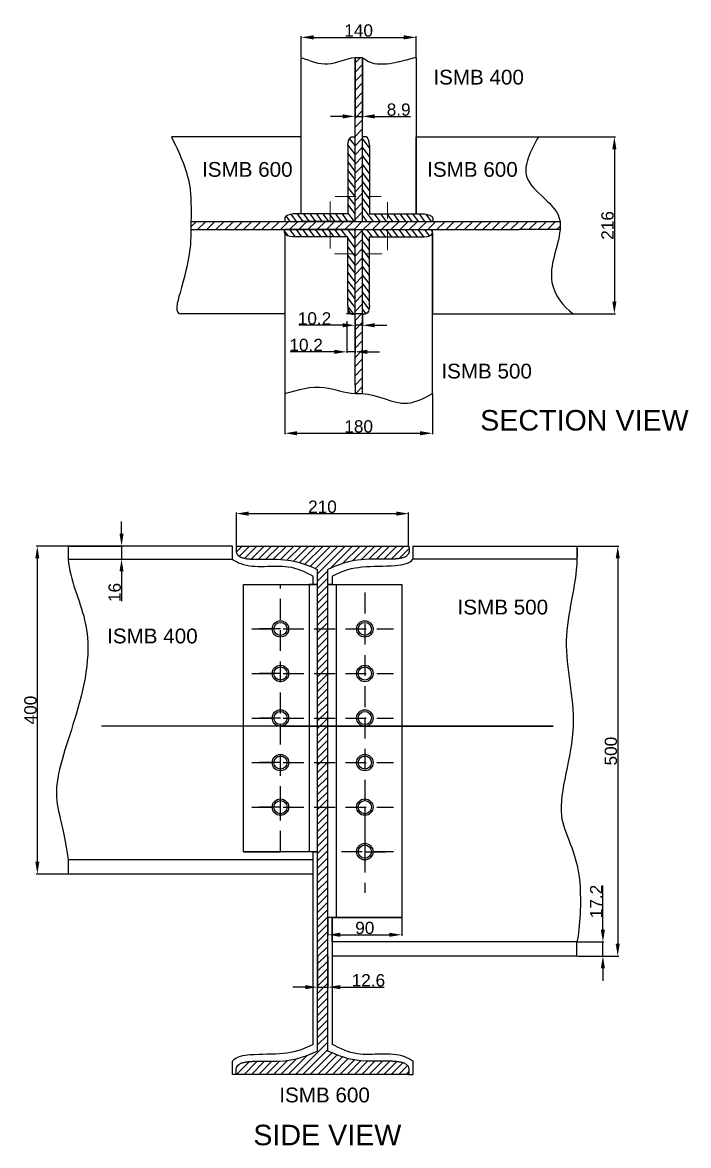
# Model space of a CAD drawing. Header units: inches. Extents: x 1412 to 2989, y 242 to 1611.
# Drawn here: x 1412 to 2225, y 242 to 1611 of the extents above; entities that cross this region are included whole.
import ezdxf

# ---------------------------------------------------------------- set-up
doc = ezdxf.new("R2010")
doc.units = ezdxf.units.IN
doc.header["$MEASUREMENT"] = 0
doc.linetypes.add('DASHEDX2', pattern=[38.1, 25.4, -12.7])
doc.styles.get("Standard").update_dxf_attribs({"font": 'arial.ttf'})
doc.dimstyles.new('ISO-25', dxfattribs={"dimtxt": 15, "dimasz": 15, "dimexe": 1.25, "dimexo": 0.625, "dimtad": 1, "dimdec": 4, "dimtxsty": 'Standard', "dimcen": 2.5, "dimadec": 0, "dimazin": 0, "dimtfac": 1, "dimtdec": 4, "dimtmove": 0, "dimatfit": 3, "dimfxl": 1, "dimarcsym": 0})

# ---------------------------------------------------------------- blocks, each defined once
blk = doc.blocks.new('*U37')
at = {"linetype": 'DASHEDX2'}
for p, q in [((-51.4, 0), (-86.4, 0)), ((-86.4, 0), (69.2, 0)), ((69.2, 0), (86.5, 0))]:
    blk.add_line(p, q, dxfattribs=at)
for radius in [10, 8]:
    blk.add_circle((-51.4, 0), radius)
blk = doc.blocks.new('*U38')
at = {"color": 0, "linetype": 'ByBlock', "lineweight": -2, "transparency": 16777216}
for p in [(0, 217.36), (0, 163.02), (0, 108.68), (0, 54.34), (0, 0)]:
    blk.add_blockref('*U37', p, dxfattribs=at)
blk = doc.blocks.new('*U39')
for radius in [10, 8]:
    blk.add_circle((0, 0), radius)
blk = doc.blocks.new('*U40')
at = {"color": 0, "linetype": 'ByBlock', "lineweight": -2, "transparency": 16777216}
for p in [(0, 271.7), (0, 217.36), (0, 163.02), (0, 108.68), (0, 54.34), (0, 0)]:
    blk.add_blockref('*U39', p, dxfattribs=at)
blk = doc.blocks.new('*D66')
at = {"color": 0, "lineweight": -2, "transparency": 16777216}
for p, q in [((1752.3, 1569.5), (1752.3, 1594.6)), ((1767.3, 1593.3), (1877.3, 1593.3)), ((1892.3, 1569.5), (1892.3, 1594.6))]:
    blk.add_line(p, q, dxfattribs=at)
at = {"color": 0, "transparency": 16777216}
for points in [[(1767.3, 1595.8), (1767.3, 1590.8), (1752.3, 1593.3)], [(1877.3, 1595.8), (1877.3, 1590.8), (1892.3, 1593.3)]]:
    blk.add_solid(points, dxfattribs=at)
at = {"layer": 'Defpoints', "color": 0, "transparency": 16777216}
for p in [(1892.3, 1593.3), (1752.3, 1568.9), (1892.3, 1568.9)]:
    blk.add_point(p, dxfattribs=at)
at = {"color": 0, "transparency": 16777216, "insert": (1822.3, 1601.6), "char_height": 15, "attachment_point": 5}
blk.add_mtext('140', dxfattribs=at)
blk = doc.blocks.new('*D67')
at = {"color": 0, "lineweight": -2, "transparency": 16777216}
for p, q in [((1817.9, 1568.3), (1817.9, 1495.6)), ((1826.8, 1568.3), (1826.8, 1495.6)), ((1802.9, 1496.9), (1787.9, 1496.9)), ((1817.9, 1496.9), (1826.8, 1496.9)), ((1841.8, 1496.9), (1885.4, 1496.9))]:
    blk.add_line(p, q, dxfattribs=at)
at = {"color": 0, "transparency": 16777216}
for points in [[(1802.9, 1499.4), (1802.9, 1494.4), (1817.9, 1496.9)], [(1841.8, 1499.4), (1841.8, 1494.4), (1826.8, 1496.9)]]:
    blk.add_solid(points, dxfattribs=at)
at = {"layer": 'Defpoints', "color": 0, "transparency": 16777216}
for p in [(1817.9, 1568.9), (1826.8, 1568.9), (1826.8, 1496.9)]:
    blk.add_point(p, dxfattribs=at)
at = {"color": 0, "transparency": 16777216, "insert": (1871.1, 1505.1), "char_height": 15, "attachment_point": 5}
blk.add_mtext('8.9', dxfattribs=at)
blk = doc.blocks.new('*D68')
at = {"color": 0, "lineweight": -2, "transparency": 16777216}
for p, q in [((2042.1, 1471.9), (2135.4, 1471.9)), ((2134.1, 1456.9), (2134.1, 1270.9)), ((2042.1, 1255.9), (2135.4, 1255.9))]:
    blk.add_line(p, q, dxfattribs=at)
at = {"color": 0, "transparency": 16777216}
for points in [[(2131.6, 1456.9), (2136.6, 1456.9), (2134.1, 1471.9)], [(2131.6, 1270.9), (2136.6, 1270.9), (2134.1, 1255.9)]]:
    blk.add_solid(points, dxfattribs=at)
at = {"layer": 'Defpoints', "color": 0, "transparency": 16777216}
for p in [(2041.4, 1471.9), (2041.4, 1255.9), (2134.1, 1255.9)]:
    blk.add_point(p, dxfattribs=at)
at = {"color": 0, "transparency": 16777216, "insert": (2125.8, 1363.9), "char_height": 15, "attachment_point": 5, "rotation": 90}
blk.add_mtext('216', dxfattribs=at)
blk = doc.blocks.new('*D69')
at = {"color": 0, "lineweight": -2, "transparency": 16777216}
for p, q in [((1732.3, 1158.3), (1732.3, 1109.1)), ((1912.3, 1158.3), (1912.3, 1109.1)), ((1747.3, 1110.4), (1897.3, 1110.4))]:
    blk.add_line(p, q, dxfattribs=at)
at = {"color": 0, "transparency": 16777216}
for points in [[(1747.3, 1112.9), (1747.3, 1107.9), (1732.3, 1110.4)], [(1897.3, 1112.9), (1897.3, 1107.9), (1912.3, 1110.4)]]:
    blk.add_solid(points, dxfattribs=at)
at = {"layer": 'Defpoints', "color": 0, "transparency": 16777216}
for p in [(1732.3, 1158.9), (1912.3, 1158.9), (1912.3, 1110.4)]:
    blk.add_point(p, dxfattribs=at)
at = {"color": 0, "transparency": 16777216, "insert": (1822.3, 1118.7), "char_height": 15, "attachment_point": 5}
blk.add_mtext('180', dxfattribs=at)
blk = doc.blocks.new('*D44')
at = {"color": 0, "lineweight": -2, "transparency": 16777216}
for p, q in [((1826.8, 1255.3), (1826.8, 1240.9)), ((1802.9, 1242.1), (1749.2, 1242.1)), ((1817.9, 1242.8), (1817.9, 1243.4)), ((1826.8, 1242.1), (1817.9, 1242.1)), ((1841.8, 1242.1), (1856.8, 1242.1))]:
    blk.add_line(p, q, dxfattribs=at)
at = {"color": 0, "transparency": 16777216}
for points in [[(1802.9, 1244.6), (1802.9, 1239.6), (1817.9, 1242.1)], [(1841.8, 1244.6), (1841.8, 1239.6), (1826.8, 1242.1)]]:
    blk.add_solid(points, dxfattribs=at)
at = {"layer": 'Defpoints', "color": 0, "transparency": 16777216}
for p in [(1826.8, 1255.9), (1817.9, 1242.1), (1817.9, 1242.1)]:
    blk.add_point(p, dxfattribs=at)
at = {"color": 0, "transparency": 16777216, "insert": (1768.5, 1250.4), "char_height": 15, "attachment_point": 5}
blk.add_mtext('10.2', dxfattribs=at)
blk = doc.blocks.new('*D45')
at = {"color": 0, "lineweight": -2, "transparency": 16777216}
for p, q in [((1807.7, 1247.1), (1807.7, 1208.4)), ((1817.9, 1247.1), (1817.9, 1208.4)), ((1792.7, 1209.7), (1739, 1209.7)), ((1817.9, 1209.7), (1807.7, 1209.7)), ((1832.9, 1209.7), (1847.9, 1209.7))]:
    blk.add_line(p, q, dxfattribs=at)
at = {"color": 0, "transparency": 16777216}
for points in [[(1792.7, 1212.2), (1792.7, 1207.2), (1807.7, 1209.7)], [(1832.9, 1212.2), (1832.9, 1207.2), (1817.9, 1209.7)]]:
    blk.add_solid(points, dxfattribs=at)
at = {"layer": 'Defpoints', "color": 0, "transparency": 16777216}
for p in [(1807.7, 1247.8), (1817.9, 1247.8), (1807.7, 1209.7)]:
    blk.add_point(p, dxfattribs=at)
at = {"color": 0, "transparency": 16777216, "insert": (1758.3, 1218), "char_height": 15, "attachment_point": 5}
blk.add_mtext('10.2', dxfattribs=at)
blk = doc.blocks.new('*D47')
at = {"color": 0, "lineweight": -2, "transparency": 16777216}
for p, q in [((1533.2, 987.8), (1533.2, 1002.8)), ((1468.8, 972.8), (1534.4, 972.8)), ((1533.2, 972.8), (1533.2, 956.8)), ((1468.8, 956.8), (1534.4, 956.8)), ((1533.2, 941.8), (1533.2, 905.5))]:
    blk.add_line(p, q, dxfattribs=at)
at = {"color": 0, "transparency": 16777216}
for points in [[(1530.7, 987.8), (1535.7, 987.8), (1533.2, 972.8)], [(1530.7, 941.8), (1535.7, 941.8), (1533.2, 956.8)]]:
    blk.add_solid(points, dxfattribs=at)
at = {"layer": 'Defpoints', "color": 0, "transparency": 16777216}
for p in [(1468.2, 972.8), (1468.2, 956.8), (1533.2, 956.8)]:
    blk.add_point(p, dxfattribs=at)
at = {"color": 0, "transparency": 16777216, "insert": (1524.9, 916.2), "char_height": 15, "attachment_point": 5, "rotation": 90}
blk.add_mtext('16', dxfattribs=at)
blk = doc.blocks.new('*D48')
at = {"color": 0, "lineweight": -2, "transparency": 16777216}
for p, q in [((1467.6, 972.8), (1429.3, 972.8)), ((1430.5, 957.8), (1430.5, 587.8)), ((1467.6, 572.8), (1429.3, 572.8))]:
    blk.add_line(p, q, dxfattribs=at)
at = {"color": 0, "transparency": 16777216}
for points in [[(1428, 957.8), (1433, 957.8), (1430.5, 972.8)], [(1428, 587.8), (1433, 587.8), (1430.5, 572.8)]]:
    blk.add_solid(points, dxfattribs=at)
at = {"layer": 'Defpoints', "color": 0, "transparency": 16777216}
for p in [(1468.2, 972.8), (1430.5, 572.8), (1468.2, 572.8)]:
    blk.add_point(p, dxfattribs=at)
at = {"color": 0, "transparency": 16777216, "insert": (1422.2, 772.8), "char_height": 15, "attachment_point": 5, "rotation": 90}
blk.add_mtext('400', dxfattribs=at)
blk = doc.blocks.new('*D49')
at = {"color": 0, "lineweight": -2, "transparency": 16777216}
for p, q in [((1673.2, 973.4), (1673.2, 1013.6)), ((1688.2, 1012.4), (1868.2, 1012.4)), ((1883.2, 973.4), (1883.2, 1013.6))]:
    blk.add_line(p, q, dxfattribs=at)
at = {"color": 0, "transparency": 16777216}
for points in [[(1688.2, 1014.9), (1688.2, 1009.9), (1673.2, 1012.4)], [(1868.2, 1014.9), (1868.2, 1009.9), (1883.2, 1012.4)]]:
    blk.add_solid(points, dxfattribs=at)
at = {"layer": 'Defpoints', "color": 0, "transparency": 16777216}
for p in [(1883.2, 1012.4), (1673.2, 972.7), (1883.2, 972.7)]:
    blk.add_point(p, dxfattribs=at)
at = {"color": 0, "transparency": 16777216, "insert": (1778.2, 1020.7), "char_height": 15, "attachment_point": 5}
blk.add_mtext('210', dxfattribs=at)
blk = doc.blocks.new('*D50')
at = {"color": 0, "lineweight": -2, "transparency": 16777216}
for p, q in [((2089.1, 972.7), (2139.4, 972.7)), ((2138.2, 957.7), (2138.2, 487.7)), ((2089.1, 472.7), (2139.4, 472.7))]:
    blk.add_line(p, q, dxfattribs=at)
at = {"color": 0, "transparency": 16777216}
for points in [[(2135.7, 957.7), (2140.7, 957.7), (2138.2, 972.7)], [(2135.7, 487.7), (2140.7, 487.7), (2138.2, 472.7)]]:
    blk.add_solid(points, dxfattribs=at)
at = {"layer": 'Defpoints', "color": 0, "transparency": 16777216}
for p in [(2088.5, 972.7), (2088.5, 472.7), (2138.2, 472.7)]:
    blk.add_point(p, dxfattribs=at)
at = {"color": 0, "transparency": 16777216, "insert": (2129.9, 722.7), "char_height": 15, "attachment_point": 5, "rotation": 90}
blk.add_mtext('500', dxfattribs=at)
blk = doc.blocks.new('*D43')
at = {"color": 0, "lineweight": -2, "transparency": 16777216}
for p, q in [((1772.2, 472.1), (1772.2, 433.5)), ((1784.8, 472.1), (1784.8, 433.5)), ((1757.2, 434.8), (1742.2, 434.8)), ((1772.2, 434.8), (1784.8, 434.8)), ((1799.8, 434.8), (1853.6, 434.8))]:
    blk.add_line(p, q, dxfattribs=at)
at = {"color": 0, "transparency": 16777216}
for points in [[(1757.2, 437.3), (1757.2, 432.3), (1772.2, 434.8)], [(1799.8, 437.3), (1799.8, 432.3), (1784.8, 434.8)]]:
    blk.add_solid(points, dxfattribs=at)
at = {"layer": 'Defpoints', "color": 0, "transparency": 16777216}
for p in [(1772.2, 472.7), (1784.8, 472.7), (1784.8, 434.8)]:
    blk.add_point(p, dxfattribs=at)
at = {"color": 0, "transparency": 16777216, "insert": (1834.2, 443.1), "char_height": 15, "attachment_point": 5}
blk.add_mtext('12.6', dxfattribs=at)
blk = doc.blocks.new('*D51')
at = {"color": 0, "lineweight": -2, "transparency": 16777216}
for p, q in [((1784.8, 519.3), (1784.8, 497.5)), ((1874.8, 519.3), (1874.8, 497.5)), ((1799.8, 498.7), (1859.8, 498.7))]:
    blk.add_line(p, q, dxfattribs=at)
at = {"color": 0, "transparency": 16777216}
for points in [[(1799.8, 501.2), (1799.8, 496.2), (1784.8, 498.7)], [(1859.8, 501.2), (1859.8, 496.2), (1874.8, 498.7)]]:
    blk.add_solid(points, dxfattribs=at)
at = {"layer": 'Defpoints', "color": 0, "transparency": 16777216}
for p in [(1784.8, 519.9), (1874.8, 519.9), (1874.8, 498.7)]:
    blk.add_point(p, dxfattribs=at)
at = {"color": 0, "transparency": 16777216, "insert": (1829.8, 507), "char_height": 15, "attachment_point": 5}
blk.add_mtext('90', dxfattribs=at)
blk = doc.blocks.new('*D52')
at = {"color": 0, "lineweight": -2, "transparency": 16777216}
for p, q in [((2120.1, 504.9), (2120.1, 558.6)), ((2089.1, 489.9), (2121.3, 489.9)), ((2120.1, 472.7), (2120.1, 489.9)), ((2093, 472.7), (2121.3, 472.7)), ((2120.1, 457.7), (2120.1, 442.7))]:
    blk.add_line(p, q, dxfattribs=at)
at = {"color": 0, "transparency": 16777216}
for points in [[(2117.6, 504.9), (2122.6, 504.9), (2120.1, 489.9)], [(2117.6, 457.7), (2122.6, 457.7), (2120.1, 472.7)]]:
    blk.add_solid(points, dxfattribs=at)
at = {"layer": 'Defpoints', "color": 0, "transparency": 16777216}
for p in [(2088.5, 489.9), (2120.1, 489.9), (2092.3, 472.7)]:
    blk.add_point(p, dxfattribs=at)
at = {"color": 0, "transparency": 16777216, "insert": (2111.9, 539.3), "char_height": 15, "attachment_point": 5, "rotation": 90}
blk.add_mtext('17.2', dxfattribs=at)

msp = doc.modelspace()

# ---------------------------------------------------------------- hatches: boundary and pattern name
h = msp.add_hatch()
h.set_pattern_fill('ANSI31', color=256, scale=2.5)
h.set_pattern_definition([(45, (1564.97, 1152.093), (-5.61266, 5.61266), [])])
h.paths.add_polyline_path([(1826.77192, 1568.89335), (1817.87192, 1568.89335), (1817.87192, 1368.89335), (1826.77192, 1368.89335)])
edge = h.paths.add_edge_path()
edge.add_line((2067.87192, 1368.89335), (2017.87192, 1368.89335))
edge.add_line((2017.87192, 1368.89335), (1617.87192, 1368.89335))
edge.add_line((1617.87192, 1368.89335), (1617.87192, 1368.58728))
edge.add_spline(control_points=[(1617.87192, 1368.58728), (1617.87261, 1365.30807), (1617.89477, 1362.03051), (1617.87192, 1358.89335)], knot_values=[107.2899966453, 107.2899966453, 107.2899966453, 107.2899966453, 116.9882613095, 116.9882613095, 116.9882613095, 116.9882613095], degree=3, periodic=0)
edge.add_line((1617.87192, 1358.89335), (2017.87192, 1358.89335))
edge.add_line((2017.87192, 1358.89335), (2067.87192, 1358.89335))
edge.add_line((2067.87192, 1358.89335), (2067.87192, 1368.89335))
edge = h.paths.add_edge_path()
edge.add_line((1826.77192, 1358.89335), (1817.87192, 1358.89335))
edge.add_line((1817.87192, 1358.89335), (1817.87192, 1168.89335))
edge.add_line((1817.87192, 1168.89335), (1817.87192, 1158.89335))
edge.add_spline(control_points=[(1817.87192, 1158.89335), (1820.82854, 1158.80426), (1823.8053, 1158.99538), (1826.77192, 1158.89335)], knot_values=[86.8461668763, 86.8461668763, 86.8461668763, 86.8461668763, 95.7461668763, 95.7461668763, 95.7461668763, 95.7461668763], degree=3, periodic=0)
edge.add_line((1826.77192, 1158.89335), (1826.77192, 1168.89335))
edge.add_line((1826.77192, 1168.89335), (1826.77192, 1358.89335))
h = msp.add_hatch()
h.set_pattern_fill('ANSI31', color=256, scale=50, angle=82)
edge = h.paths.add_edge_path()
edge.add_line((1809.18044, 1377.89289), (1742.32192, 1377.89289))
edge.add_spline(control_points=[(1742.32192, 1377.89289), (1737.76671, 1377.18303), (1731.34228, 1376.18189), (1732.2091, 1370.46623), (1732.32192, 1368.89335)], knot_values=[0, 0, 0, 0, 10.965761297, 15.4655302712, 15.4655302712, 15.4655302712, 15.4655302712], degree=3, periodic=0)
edge.add_line((1732.32192, 1368.89335), (1817.87192, 1368.89335))
edge.add_line((1817.87192, 1368.89335), (1817.87192, 1471.89289))
edge.add_spline(control_points=[(1817.87192, 1471.89289), (1816.35858, 1471.99164), (1810.71174, 1472.85136), (1809.81886, 1466.46165), (1809.18044, 1461.89289)], knot_values=[0, 0, 0, 0, 4.3457417835, 15.2492032361, 15.2492032361, 15.2492032361, 15.2492032361], degree=3, periodic=0)
edge.add_line((1809.18044, 1461.89289), (1809.18044, 1377.89289))
edge = h.paths.add_edge_path()
edge.add_line((1835.62457, 1377.89289), (1835.62457, 1461.89289))
edge.add_spline(control_points=[(1835.62457, 1461.89289), (1834.98615, 1466.46165), (1834.09327, 1472.85136), (1828.44643, 1471.99164), (1826.93309, 1471.89289)], knot_values=[0, 0, 0, 0, 10.9034614526, 15.2492032361, 15.2492032361, 15.2492032361, 15.2492032361], degree=3, periodic=0)
edge.add_line((1826.77192, 1471.90023), (1826.77192, 1368.89335))
edge.add_line((1826.77192, 1368.89335), (1912.48309, 1368.89335))
edge.add_spline(control_points=[(1912.48309, 1368.89335), (1912.59592, 1370.46623), (1913.46273, 1376.18189), (1907.0383, 1377.18303), (1902.48309, 1377.89289)], knot_values=[0, 0, 0, 0, 4.4997689743, 15.4655302712, 15.4655302712, 15.4655302712, 15.4655302712], degree=3, periodic=0)
edge.add_line((1902.48309, 1377.89289), (1835.62457, 1377.89289))
edge = h.paths.add_edge_path()
edge.add_line((1809.01928, 1349.89381), (1809.01928, 1265.89381))
edge.add_spline(control_points=[(1809.01928, 1265.89381), (1809.6577, 1261.32505), (1810.55058, 1254.93535), (1816.19742, 1255.79506), (1817.71076, 1255.89381)], knot_values=[0, 0, 0, 0, 10.9034614526, 15.2492032361, 15.2492032361, 15.2492032361, 15.2492032361], degree=3, periodic=0)
edge.add_line((1817.87192, 1255.88648), (1817.87192, 1358.89335))
edge.add_line((1817.87192, 1358.89335), (1732.16076, 1358.89335))
edge.add_spline(control_points=[(1732.16076, 1358.89335), (1732.04793, 1357.32047), (1731.18112, 1351.60481), (1737.60555, 1350.60367), (1742.16076, 1349.89381)], knot_values=[0, 0, 0, 0, 4.4997689743, 15.4655302712, 15.4655302712, 15.4655302712, 15.4655302712], degree=3, periodic=0)
edge.add_line((1742.16076, 1349.89381), (1809.01928, 1349.89381))
edge = h.paths.add_edge_path()
edge.add_spline(control_points=[(1826.77192, 1255.89381), (1828.28526, 1255.79506), (1833.93211, 1254.93535), (1834.82499, 1261.32505), (1835.46341, 1265.89381)], knot_values=[0, 0, 0, 0, 4.3457417835, 15.2492032361, 15.2492032361, 15.2492032361, 15.2492032361], degree=3, periodic=0)
edge.add_line((1835.46341, 1265.89381), (1835.46341, 1349.89381))
edge.add_line((1835.46341, 1349.89381), (1902.32192, 1349.89381))
edge.add_spline(control_points=[(1902.32192, 1349.89381), (1906.87714, 1350.60367), (1913.30157, 1351.60481), (1912.43475, 1357.32047), (1912.32192, 1358.89335)], knot_values=[0, 0, 0, 0, 10.965761297, 15.4655302712, 15.4655302712, 15.4655302712, 15.4655302712], degree=3, periodic=0)
edge.add_line((1912.32192, 1358.89335), (1826.77192, 1358.89335))
edge.add_line((1826.77192, 1358.89335), (1826.77192, 1255.89381))
h = msp.add_hatch()
h.set_pattern_fill('ANSI31', color=256, scale=2)
h.set_pattern_definition([(45, (1473.481, 1152.0926), (-4.49013, 4.49013), [])])
edge = h.paths.add_edge_path()
edge.add_spline(control_points=[(1673.21831, 972.74944), (1672.89097, 969.87349), (1671.49755, 957.63111), (1687.89864, 956.76582), (1698.01416, 956.74944)], knot_values=[0, 0, 0, 0, 8, 34.0544487859, 34.0544487859, 34.0544487859, 34.054448786], degree=3, periodic=0)
edge.add_line((1698.01416, 956.74944), (1722.56831, 956.74944))
edge.add_spline(control_points=[(1722.56831, 956.74944), (1748.63772, 955.7984), (1760.65224, 948.96664), (1771.91831, 944.41653)], knot_values=[58.6085962791, 58.6085962793, 58.6085962793, 58.6085962793, 101.649218418, 101.649218418, 101.649218418, 101.649218418], degree=3, periodic=0)
edge.add_line((1771.91831, 944.41653), (1771.91831, 939.41653))
edge.add_line((1771.91831, 939.41653), (1771.91831, 356.74944))
edge.add_spline(control_points=[(1771.91831, 356.74944), (1760.65224, 352.19933), (1748.63772, 345.36758), (1722.56831, 344.41653)], knot_values=[58.6085962791, 58.6085962791, 58.6085962791, 58.6085962791, 101.6492184179, 101.6492184179, 101.6492184179, 101.649218418], degree=3, periodic=0)
edge.add_line((1722.56831, 344.41653), (1698.01416, 344.41653))
edge.add_spline(control_points=[(1698.01416, 344.41653), (1687.89864, 344.40015), (1671.49755, 343.53486), (1672.89097, 331.29248), (1673.21831, 328.41653)], knot_values=[0, 0.0000000002, 0.0000000002, 0.0000000002, 26.054448786, 34.054448786, 34.054448786, 34.054448786, 34.054448786], degree=3, periodic=0)
edge.add_line((1673.21831, 328.41653), (1673.51831, 328.41653))
edge.add_line((1673.51831, 328.41653), (1883.51831, 328.41653))
edge.add_spline(control_points=[(1883.51831, 328.41653), (1883.84564, 331.29248), (1885.23906, 343.53486), (1868.83797, 344.40015), (1858.72245, 344.41653)], knot_values=[0, 0, 0, 0, 8, 34.0544487859, 34.0544487859, 34.0544487859, 34.054448786], degree=3, periodic=0)
edge.add_line((1858.72245, 344.41653), (1834.16831, 344.41653))
edge.add_spline(control_points=[(1834.16831, 344.41653), (1808.09889, 345.36758), (1796.08437, 352.19933), (1784.81831, 356.74944)], knot_values=[58.6085962791, 58.6085962793, 58.6085962793, 58.6085962793, 101.649218418, 101.649218418, 101.649218418, 101.649218418], degree=3, periodic=0)
edge.add_line((1784.81831, 356.74944), (1784.81831, 944.41653))
edge.add_spline(control_points=[(1784.81831, 944.41653), (1796.08437, 948.96664), (1808.09889, 955.7984), (1834.16831, 956.74944)], knot_values=[58.6085962791, 58.6085962791, 58.6085962791, 58.6085962791, 101.6492184179, 101.6492184179, 101.6492184179, 101.649218418], degree=3, periodic=0)
edge.add_line((1834.16831, 956.74944), (1858.72245, 956.74944))
edge.add_spline(control_points=[(1858.72245, 956.74944), (1868.83797, 956.76582), (1885.23906, 957.63111), (1883.84564, 969.87349), (1883.51831, 972.74944)], knot_values=[0, 0.0000000002, 0.0000000002, 0.0000000002, 26.054448786, 34.054448786, 34.054448786, 34.054448786, 34.054448786], degree=3, periodic=0)
edge.add_line((1883.51831, 972.74944), (1673.21831, 972.74944))

# ---------------------------------------------------------------- linework, layer by layer
for p, q in [((1752.32192, 1377.89289), (1752.32192, 1568.89335)), ((1817.87192, 1368.89335), (1817.87192, 1568.89335)), ((1817.87192, 1568.89335), (1826.77192, 1568.89335)), ((1817.87192, 1568.89335), (1826.77192, 1568.89335)), ((1826.77192, 1568.89335), (1826.77192, 1368.89335)), ((1892.32192, 1568.89335), (1892.32192, 1377.89289)), ((1752.32192, 1471.89335), (1594.10092, 1471.89335)), ((1752.32192, 1377.89289), (1752.32192, 1471.89335)), ((1826.93309, 1471.89289), (1826.77192, 1471.89289)), ((1892.32192, 1377.89289), (1892.32192, 1471.89335)), ((1892.32192, 1471.89335), (2041.43915, 1471.89335)), ((1809.18044, 1461.89289), (1809.18044, 1377.89289)), ((1835.62457, 1461.89289), (1835.62457, 1377.89289)), ((1809.18044, 1377.89289), (1742.32192, 1377.89289)), ((1835.62457, 1377.89289), (1902.48309, 1377.89289)), ((1617.87192, 1368.89335), (2017.87192, 1368.89335)), ((1617.87192, 1368.89335), (1617.87192, 1358.89335)), ((1617.87192, 1368.89335), (1817.87192, 1368.89335)), ((1617.87192, 1358.89335), (2017.87192, 1358.89335)), ((1817.87192, 1358.89335), (1732.32192, 1358.89335)), ((1742.32192, 1368.89335), (1742.32192, 1368.89289)), ((1817.87192, 1368.89335), (1752.32192, 1368.89335)), ((1768.60489, 1358.89335), (1768.60489, 1358.89381)), ((1817.87192, 1368.89335), (1826.77192, 1368.89335)), ((1817.87192, 1168.89335), (1817.87192, 1358.89335)), ((1826.77192, 1358.89335), (1826.77192, 1168.89335)), ((1826.77192, 1358.89335), (1892.32192, 1358.89335)), ((1876.03896, 1368.89335), (1876.03896, 1368.89289)), ((1902.32192, 1358.89335), (1902.32192, 1358.89381)), ((2017.87192, 1368.89335), (2067.87192, 1368.89335)), ((2067.87192, 1358.89335), (2017.87192, 1358.89335)), ((2067.87192, 1368.89335), (2067.87192, 1358.89335)), ((1732.32192, 1353.94747), (1732.32192, 1158.89335)), ((1732.32192, 1353.94747), (1732.32192, 1255.89335)), ((1809.01928, 1349.89381), (1742.16076, 1349.89381)), ((1809.01928, 1265.89381), (1809.01928, 1349.89381)), ((1835.46341, 1265.89381), (1835.46341, 1349.89381)), ((1835.46341, 1349.89381), (1902.32192, 1349.89381)), ((1912.32192, 1158.89335), (1912.32192, 1354.39358)), ((1912.32192, 1354.39358), (1912.32192, 1255.89335)), ((1809.01928, 1265.89381), (1809.01928, 1255.89381)), ((1732.32192, 1255.89335), (1605.5179, 1255.89335)), ((1817.87192, 1255.89381), (1807.67192, 1255.89381)), ((1826.77192, 1255.89381), (1816.57192, 1255.89381)), ((1817.71076, 1255.89381), (1817.87192, 1255.89381)), ((1912.32192, 1255.89335), (2084.02435, 1255.89335)), ((1817.87192, 1168.89335), (1817.87192, 1158.89335)), ((1826.77192, 1168.89335), (1826.77192, 1158.89335)), ((1817.87192, 1158.89335), (1826.77192, 1158.89335)), ((1668.21913, 972.83991), (1468.21913, 972.83991)), ((1468.21913, 972.83991), (1468.21913, 956.83991)), ((1668.21913, 972.83991), (1668.21913, 956.83991)), ((1673.21831, 972.74944), (1883.21831, 972.74944)), ((1888.51831, 972.74944), (1888.51831, 956.74944)), ((1888.51831, 972.74944), (2088.51831, 972.74944)), ((2088.51831, 972.74944), (2088.51831, 956.74944)), ((1468.21913, 956.83991), (1668.21913, 956.83991)), ((1698.01416, 956.74944), (1722.56831, 956.74944)), ((1858.72245, 956.74944), (1834.16831, 956.74944)), ((2088.51831, 956.74944), (1888.51831, 956.74944)), ((1766.91831, 926.08186), (1766.91831, 936.08186)), ((1771.91831, 944.41653), (1771.91831, 356.74944)), ((1771.91831, 944.41653), (1771.91831, 939.41653)), ((1784.81831, 356.74944), (1784.81831, 944.41653)), ((1789.81831, 936.08186), (1789.81831, 926.08186)), ((1789.81831, 936.08186), (1789.81831, 926.08186)), ((1681.91831, 600.03991), (1681.91831, 926.08186)), ((1681.91831, 926.08186), (1766.91831, 926.08186)), ((1681.91831, 926.08186), (1681.91831, 926.08186)), ((1681.91831, 926.08186), (1726.91831, 926.08186)), ((1771.91831, 926.08186), (1761.91831, 926.08186)), ((1761.91831, 926.08186), (1761.91831, 600.03991)), ((1766.91831, 926.08186), (1771.91831, 926.08186)), ((1771.91831, 926.08186), (1769.41831, 926.08186)), ((1789.81831, 926.08186), (1784.81831, 926.08186)), ((1784.81831, 926.08186), (1787.31831, 926.08186)), ((1784.81831, 519.94944), (1784.81831, 926.08186)), ((1784.81831, 926.08186), (1874.81831, 926.08186)), ((1784.81831, 926.08186), (1794.81831, 926.08186)), ((1784.81831, 926.08186), (1829.81831, 926.08186)), ((1794.81831, 926.08186), (1794.81831, 519.94944)), ((1874.81831, 926.08186), (1874.81831, 519.94944)), ((2059.46467, 753.05991), (1508.79908, 753.05991)), ((1726.91831, 753.05991), (2059.46467, 753.05991)), ((1829.81831, 654.37991), (1829.81831, 600.03991)), ((1766.91831, 590.03991), (1468.21913, 590.03991)), ((1468.21913, 590.03991), (1468.21913, 572.83991)), ((1771.91831, 600.03991), (1681.91831, 600.03991)), ((1681.91831, 600.03991), (1726.91831, 600.03991)), ((1766.91831, 364.927), (1766.91831, 600.03991)), ((1766.91831, 590.03991), (1766.91831, 600.03991)), ((1766.91831, 600.03991), (1771.91831, 600.03991)), ((1766.91831, 572.83991), (1766.91831, 590.03991)), ((1468.21913, 572.83991), (1766.91831, 572.83991)), ((1874.81831, 519.94944), (1784.81831, 519.94944)), ((1789.81831, 519.94944), (1789.81831, 512.74944)), ((1789.81831, 489.94944), (1789.81831, 519.94944)), ((1789.81831, 519.94944), (1874.81831, 519.94944)), ((1789.81831, 512.74944), (1789.81831, 365.08411)), ((2088.51831, 489.94944), (1789.81831, 489.94944)), ((2088.51831, 472.74944), (2088.51831, 489.94944)), ((2088.51831, 472.74944), (2088.51831, 489.94944)), ((2088.51831, 472.74944), (1789.81831, 472.74944)), ((1790.11831, 365.08411), (1789.81831, 365.08411)), ((1668.51831, 328.41653), (1668.51831, 344.41653)), ((1698.01416, 344.41653), (1722.56831, 344.41653)), ((1858.72245, 344.41653), (1834.16831, 344.41653)), ((1888.81749, 328.32606), (1888.81749, 344.32606)), ((1673.51831, 328.41653), (1668.51831, 328.41653)), ((1883.51831, 328.41653), (1673.51831, 328.41653)), ((1883.51831, 328.41653), (1888.81749, 328.32606))]:
    msp.add_line(p, q)
at = {"linetype": 'DASHEDX2', "lineweight": 5}
for p, q in [((1793.76075, 1399.24869), (1849.68959, 1399.24869)), ((1787.67726, 1393.167), (1787.67726, 1335.57547)), ((1857.67726, 1333.82401), (1857.67726, 1392.42791)), ((1792.81183, 1329.24869), (1850.60423, 1329.24869)), ((1784.81831, 504.88119), (1784.81831, 504.88119))]:
    msp.add_line(p, q, dxfattribs=at)
at = {"linetype": 'DASHEDX2'}
for p, q in [((1726.91831, 654.37991), (1726.91831, 926.08186)), ((1874.81831, 926.08186), (1874.81831, 916.08186)), ((1829.81831, 916.08186), (1829.81831, 590.03991)), ((1726.91831, 600.03991), (1726.91831, 654.37991)), ((1864.81831, 600.03991), (1794.81831, 600.03991)), ((1829.81831, 600.03991), (1864.81831, 600.03991)), ((1829.81831, 600.03991), (1829.81831, 549.94944))]:
    msp.add_line(p, q, dxfattribs=at)
for points, knots in [([(1752.32192, 1568.89335), (1763.1321, 1564.56598), (1785.08321, 1555.77883), (1806.29634, 1567.43826), (1817.87192, 1568.89335)], [0, 0, 0, 0, 33.2345769461, 67.4860087133, 67.4860087133, 67.4860087133, 67.4860087133]), ([(1826.77192, 1568.89335), (1829.23609, 1567.09239), (1839.82238, 1559.35531), (1862.52156, 1561.10573), (1880.90312, 1565.94974), (1890.34714, 1568.69049), (1892.32192, 1568.89335)], [0, 0, 0, 0, 9.0496911833, 38.8782885932, 61.783627949, 67.8397279987, 67.8397279987, 67.8397279987, 67.8397279987]), ([(1809.18044, 1461.89289), (1809.81886, 1466.46165), (1810.71174, 1472.85136), (1816.35858, 1471.99164), (1817.87192, 1471.89289)], [0, 0, 0, 0, 10.9034614526, 15.2492032361, 15.2492032361, 15.2492032361, 15.2492032361]), ([(1835.62457, 1461.89289), (1834.98615, 1466.46165), (1834.09327, 1472.85136), (1828.44643, 1471.99164), (1826.93309, 1471.89289)], [0, 0, 0, 0, 10.9034614526, 15.2492032361, 15.2492032361, 15.2492032361, 15.2492032361]), ([(2041.43915, 1471.89335), (2032.05362, 1454.45115), (2010.31271, 1414.04758), (2069.2386, 1388.55209), (2067.35755, 1340.09864), (2046.07952, 1299.9451), (2071.16736, 1264.97033), (2084.02435, 1255.89335)], [0, 0, 0, 0, 51.1262847264, 118.4302726795, 128.4302726795, 193.6911044089, 240.1410705967, 240.1410705967, 240.1410705967, 240.1410705967]), ([(1742.32192, 1377.89289), (1737.76671, 1377.18303), (1731.34228, 1376.18189), (1732.2091, 1370.46623), (1732.32192, 1368.89335)], [0, 0, 0, 0, 10.965761297, 15.4655302712, 15.4655302712, 15.4655302712, 15.4655302712]), ([(1902.48309, 1377.89289), (1907.0383, 1377.18303), (1913.46273, 1376.18189), (1912.59592, 1370.46623), (1912.48309, 1368.89335)], [0, 0, 0, 0, 10.965761297, 15.4655302712, 15.4655302712, 15.4655302712, 15.4655302712]), ([(1742.16076, 1349.89381), (1737.60555, 1350.60367), (1731.18112, 1351.60481), (1732.04793, 1357.32047), (1732.16076, 1358.89335)], [0, 0, 0, 0, 10.965761297, 15.4655302712, 15.4655302712, 15.4655302712, 15.4655302712]), ([(1902.32192, 1349.89381), (1906.87714, 1350.60367), (1913.30157, 1351.60481), (1912.43475, 1357.32047), (1912.32192, 1358.89335)], [0, 0, 0, 0, 10.965761297, 15.4655302712, 15.4655302712, 15.4655302712, 15.4655302712]), ([(1809.01928, 1265.89381), (1809.6577, 1261.32505), (1810.55058, 1254.93535), (1816.19742, 1255.79506), (1817.71076, 1255.89381)], [0, 0, 0, 0, 10.9034614526, 15.2492032361, 15.2492032361, 15.2492032361, 15.2492032361]), ([(1835.46341, 1265.89381), (1834.82499, 1261.32505), (1833.93211, 1254.93535), (1828.28526, 1255.79506), (1826.77192, 1255.89381)], [0, 0, 0, 0, 10.9034614526, 15.2492032361, 15.2492032361, 15.2492032361, 15.2492032361]), ([(1732.32192, 1158.89335), (1748.43076, 1163.55544), (1777.17965, 1171.87571), (1808.05732, 1157.98431), (1842.63821, 1160.20451), (1874.5474, 1138.69347), (1902.51808, 1153.34648), (1912.32192, 1158.89335)], [0, 0, 0, 0, 48.662424598, 86.8461668763, 95.7461668763, 152.0533143813, 184.6911085119, 184.6911085119, 184.6911085119, 184.6911085119]), ([(1468.21913, 972.83991), (1468.05834, 967.48769), (1467.12406, 936.38685), (1501.54498, 870.94697), (1483.9848, 775.4327), (1442.58454, 669.693), (1462.27055, 635.20253), (1468.21913, 590.03991)], [0, 0, 0, 0, 16, 92.9733203841, 208.4487100959, 304.6900391563, 390.2350548368, 390.2350548368, 390.2350548368, 390.2350548368]), ([(1673.21831, 972.74944), (1672.89097, 969.87349), (1671.49755, 957.63111), (1687.89864, 956.76582), (1698.01416, 956.74944)], [0, 0, 0, 0, 8, 34.0544487859, 34.0544487859, 34.0544487859, 34.054448786]), ([(1883.51831, 972.74944), (1883.84564, 969.87349), (1885.23906, 957.63111), (1868.83797, 956.76582), (1858.72245, 956.74944)], [0, 0, 0, 0, 8, 34.0544487859, 34.0544487859, 34.0544487859, 34.054448786]), ([(2088.51831, 972.74944), (2088.60446, 967.41544), (2089.22731, 928.85413), (2064.55555, 855.22366), (2097.16836, 749.93657), (2052.635, 640.50721), (2097.09089, 594.71979), (2092.08019, 507.9), (2088.51831, 489.94944)], [0, 0, 0, 0, 16, 115.6692968746, 221.4703928038, 342.5431737854, 441.1052675554, 495.4939969226, 495.4939969226, 495.4939969226, 495.4939969226]), ([(1668.21913, 956.83991), (1671.36413, 954.61597), (1692.67247, 943.52028), (1729.85635, 953.79948), (1757.16335, 941.44106), (1766.91831, 936.08186)], [0, 0, 0, 0, 11.406261556, 69.0019975079, 102.4884347739, 102.4884347739, 102.4884347739, 102.4884347739]), ([(1789.81831, 936.08186), (1804.27617, 943.67435), (1826.56505, 949.03125), (1861.0525, 947.68196), (1883.70724, 950.94886), (1888.51831, 956.74944)], [125.3884347739, 125.3884347739, 125.3884347739, 125.3884347739, 162.5313273991, 203.1608705, 226.7397180116, 226.7397180116, 226.7397180116, 226.7397180116]), ([(1766.91831, 364.927), (1752.61288, 357.45624), (1730.38399, 352.13815), (1695.98411, 353.48402), (1673.32937, 350.21711), (1668.51831, 344.41653)], [125.6458082447, 125.6458082447, 125.6458082447, 125.6458082447, 162.5313273991, 203.1608705, 226.7397180116, 226.7397180116, 226.7397180116, 226.7397180116]), ([(1888.81749, 344.32606), (1885.67248, 346.55), (1864.36414, 357.6457), (1827.18027, 347.36649), (1799.87327, 359.72491), (1790.11831, 365.08411)], [0, 0, 0, 0, 11.406261556, 69.0019975079, 102.4884347739, 102.4884347739, 102.4884347739, 102.4884347739]), ([(1673.21831, 328.41653), (1672.89097, 331.29248), (1671.49755, 343.53486), (1687.89864, 344.40015), (1698.01416, 344.41653)], [0, 0, 0, 0, 8, 34.0544487859, 34.0544487859, 34.0544487859, 34.054448786]), ([(1883.51831, 328.41653), (1883.84564, 331.29248), (1885.23906, 343.53486), (1868.83797, 344.40015), (1858.72245, 344.41653)], [0, 0, 0, 0, 8, 34.0544487859, 34.0544487859, 34.0544487859, 34.054448786])]:
    msp.add_open_spline(points, degree=3, knots=knots)
msp.add_spline([(1594.10092, 1471.89335), (1615.91347, 1413.56885), (1617.87192, 1368.89335), (1617.87192, 1358.89335), (1604.49649, 1281.82769), (1605.5179, 1255.89335), (1606.05335, 1255.89439)], degree=3)
for points in [[(1722.56831, 956.74944), (1748.63772, 955.7984), (1760.65224, 948.96664), (1771.91831, 944.41653)], [(1834.16831, 956.74944), (1808.09889, 955.7984), (1796.08437, 948.96664), (1784.81831, 944.41653)], [(1722.56831, 344.41653), (1748.63772, 345.36758), (1760.65224, 352.19933), (1771.91831, 356.74944)], [(1834.16831, 344.41653), (1808.09889, 345.36758), (1796.08437, 352.19933), (1784.81831, 356.74944)]]:
    msp.add_open_spline(points, degree=3)

# ---------------------------------------------------------------- block references
for name, p in [('*U38', (1778.36831, 654.37991)), ('*U40', (1829.81831, 600.03991))]:
    msp.add_blockref(name, p)

# ---------------------------------------------------------------- texts
at = {"attachment_point": 1}
for s, width, heights, insert, char_height in [('ISMB 400', 170.5558282, [55.19848], (1913.39235, 1553.76039), 18), ('ISMB 600', 170.5558282, [55.19848], (1631.34589, 1441.23137), 18), ('ISMB 600', 170.5558282, [55.19848], (1905.87091, 1441.23137), 18), ('ISMB 500', 170.5558282, [55.19848], (1923.15594, 1195.22909), 18), ('SECTION VIEW ', 315.7088404, [0], (1970.48946, 1138.74541), 25), ('ISMB 500', 170.5558282, [55.19848], (1942.93131, 907.36539), 18), ('ISMB 400', 170.5558282, [55.19848], (1515.62805, 872.11698), 18), ('ISMB 600', 170.5558282, [55.19848], (1725.54054, 312.2807), 18), ('SIDE VIEW ', 315.7088404, [0], (1693.88987, 266.97156), 25)]:
    msp.add_mtext_dynamic_manual_height_columns(s, width=width, gutter_width=12.5, heights=heights, dxfattribs=dict(at, insert=insert, char_height=char_height))

# ---------------------------------------------------------------- dimensions: what is measured, and where the dimension line sits
for base, p1, p2, picture, middle in [((1892.32192, 1593.33686), (1752.32192, 1568.89335), (1892.32192, 1568.89335), '*D66', (1822.32192, 1601.62046)), ((1912.32192, 1110.39613), (1732.32192, 1158.89335), (1912.32192, 1158.89335), '*D69', (1822.32192, 1118.67972)), ((1883.21831, 1012.37547), (1673.21831, 972.74944), (1883.21831, 972.74944), '*D49', (1778.21831, 1020.65906)), ((1874.81831, 498.70908), (1784.81831, 519.94944), (1874.81831, 519.94944), '*D51', (1829.81831, 506.99268))]:
    dim = msp.add_linear_dim(base=base, p1=p1, p2=p2, dimstyle='ISO-25')
    dim.commit()
    dim.dimension.update_dxf_attribs({"geometry": picture, "text_midpoint": middle})
for base, p1, p2, text, picture, middle in [((1826.77192, 1496.86306), (1817.87192, 1568.89335), (1826.77192, 1568.89335), '8.9', '*D67', (1871.07701, 1505.14666)), ((1817.87192, 1242.13445), (1826.77192, 1255.89381), (1817.87192, 1242.13445), '10.2', '*D44', (1768.54808, 1250.41804)), ((1807.67192, 1209.69688), (1817.87192, 1247.77345), (1807.67192, 1247.77345), '10.2', '*D45', (1758.34808, 1217.98048))]:
    dim = msp.add_linear_dim(base=base, p1=p1, p2=p2, text=text, dimstyle='ISO-25')
    dim.commit()
    dim.dimension.update_dxf_attribs({"geometry": picture, "text_midpoint": middle})
for base, p1, p2, picture, middle in [((2134.13002, 1255.89335), (2041.43915, 1471.89335), (2041.43915, 1255.89335), '*D68', (2125.84642, 1363.89335)), ((1533.1536, 956.83991), (1468.21913, 972.83991), (1468.21913, 956.83991), '*D47', (1524.87001, 916.18251)), ((1430.5241, 572.83991), (1468.21913, 972.83991), (1468.21913, 572.83991), '*D48', (1422.2405, 772.83991)), ((2138.18425, 472.74944), (2088.51831, 972.74944), (2088.51831, 472.74944), '*D50', (2129.90066, 722.74944))]:
    dim = msp.add_linear_dim(base=base, p1=p1, p2=p2, angle=90, dimstyle='ISO-25')
    dim.commit()
    dim.dimension.update_dxf_attribs({"geometry": picture, "text_midpoint": middle})
dim = msp.add_linear_dim(base=(2120.08171, 489.94944), p1=(2092.32933, 472.74944), p2=(2088.51831, 489.94944), angle=90, text='17.2', dimstyle='ISO-25')
dim.commit()
dim.dimension.update_dxf_attribs({"geometry": '*D52', "text_midpoint": (2111.92601, 539.27328)})
dim = msp.add_linear_dim(base=(1784.81831, 434.79763), p1=(1772.21831, 472.74944), p2=(1784.81831, 472.74944), text='12.6', dimstyle='ISO-25')
dim.commit()
dim.dimension.update_dxf_attribs({"geometry": '*D43', "text_midpoint": (1834.21377, 434.79763), "dimtype": 160})

doc.saveas('drawing.dxf')
